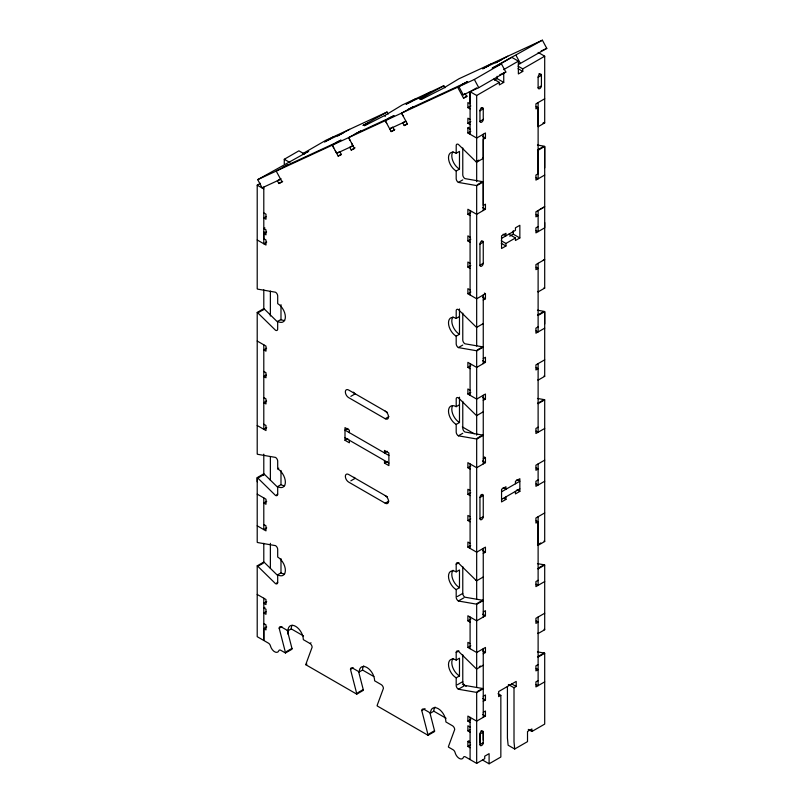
<?xml version="1.0" encoding="UTF-8"?>
<svg xmlns="http://www.w3.org/2000/svg" width="804" height="804" viewBox="0 0 804 804"><rect width="100%" height="100%" fill="white"/><g stroke="black" fill="none" stroke-linecap="round" stroke-linejoin="round"><path stroke-width="1.21" d="M287.319 630.436L291.952 648.406A3.105 1.789 60 0 1 292.053 649.19L285.46 652.989L280.837 650.315A3.105 1.789 60 0 0 279.078 650.315L278.144 651.793A6.211 3.588 60 0 1 271.109 647.722L270.184 645.18A3.105 1.789 60 0 0 268.425 643.15L257.21 636.678L257.21 565.845L263.792 562.046L263.792 543.303M276.596 583.011L277.692 582.377L277.692 574.78A10.864 6.271 60 0 0 285.37 570.348A10.864 6.271 60 0 0 277.692 557.041L277.692 549.433A3.105 1.789 60 0 0 275.501 545.635L257.833 542.579A3.105 1.799 60 0 1 257.21 542.318L257.21 477.616L263.792 473.817A3.105 1.789 60 0 1 264.416 474.28L277.661 487.284M276.596 494.782L277.692 494.148L277.692 486.551A10.864 6.271 60 0 0 285.37 482.109A10.864 6.271 60 0 0 277.692 468.812L277.692 461.205A3.105 1.789 60 0 0 275.501 457.406L257.833 454.35A3.095 1.789 60 0 1 257.21 454.089L257.21 312.434L263.792 308.635A3.126 1.799 60 0 1 264.416 309.098L277.661 322.102M266.717 626.959L263.792 628.648L263.792 640.476L263.792 598.236M263.792 231.532L263.792 238.708L265.983 239.974L265.983 245.039L257.21 239.974M476.671 87.877L470.089 91.686L470.089 103.837L467.888 102.57L467.888 107.635L470.089 108.902M476.671 181.684L476.671 95.485L499.344 82.39L499.344 84.922L503.736 82.39L503.736 73.084M479.958 742.826L479.958 734.022A2.332 1.347 -60 0 1 481.606 731.178A2.332 1.347 -60 0 1 483.254 732.122L483.254 742.996C483.465 744.504 480.48 747.137 479.958 744.896L479.958 734.022L483.254 732.122L483.254 740.042M537.454 398.452L544.077 399.608A3.126 1.799 60 0 1 544.7 399.859L544.7 541.514L538.117 545.313L538.117 516.721M536.238 106.55L538.117 107.635L538.117 173.775L535.926 175.041L535.926 180.106L544.7 175.041L544.7 146.449A3.115 1.799 60 0 0 544.077 146.187L537.454 145.042M537.806 379.93A3.115 1.799 60 0 0 538.117 380.141L544.7 376.332L544.7 311.63A3.126 1.799 60 0 0 544.077 311.369L537.454 310.223M544.7 222.557L544.7 227.833L535.926 232.899L535.926 227.833L538.117 226.567M538.117 52.401L544.7 56.21L544.7 122.922L538.117 126.72L538.117 102.57M260.446 183.292L257.21 185.161L257.21 288.907A3.105 1.799 60 0 0 257.833 289.169L275.501 292.224A3.105 1.789 60 0 1 277.692 296.023L277.692 303.631A10.864 6.271 60 0 1 285.37 316.937A10.864 6.271 60 0 1 277.692 321.369L277.651 329.409A3.105 1.789 60 0 1 275.501 330.233L257.833 312.907A3.126 1.799 60 0 0 257.21 312.434M483.254 210.517L483.254 181.925L476.671 185.724A3.105 1.799 60 0 0 476.038 185.473L458.38 182.407A3.105 1.789 60 0 1 456.19 178.609L456.19 171.011A10.864 6.271 60 0 1 448.501 157.705A10.864 6.271 60 0 1 456.19 153.273L456.22 145.222A3.105 1.789 60 0 1 458.38 144.398L476.038 161.735A3.126 1.799 60 0 0 476.671 162.197L483.254 158.398L483.254 134.248M462.772 313.148L462.772 339.991A3.105 1.789 60 0 0 464.963 343.79L482.621 346.846A3.105 1.799 60 0 1 483.254 347.107L476.671 350.906A3.105 1.799 60 0 0 476.038 350.655L458.38 347.589A3.105 1.789 60 0 1 456.19 343.79L456.19 336.183A10.864 6.271 60 0 1 448.501 322.886A10.864 6.271 60 0 1 456.19 318.444L456.22 310.404A3.105 1.789 60 0 1 458.38 309.58L476.038 326.916A3.115 1.799 60 0 0 476.671 327.379L483.254 323.58M462.772 401.377L462.772 428.22A3.105 1.789 60 0 0 464.963 432.019L482.621 435.085A3.105 1.799 60 0 1 483.254 435.336L476.671 439.135A3.105 1.799 60 0 0 476.038 438.883L458.38 435.818A3.105 1.789 60 0 1 456.19 432.019L456.19 424.422A10.864 6.271 60 0 1 448.501 411.115A10.864 6.271 60 0 1 456.19 406.683L456.22 398.643A3.105 1.789 60 0 1 458.38 397.809L476.038 415.145A3.115 1.799 60 0 0 476.671 415.618L483.254 411.809M388.131 114.078L387.036 112.027L362.986 125.464L368.413 122.992L364.564 125.514L366.433 124.791L385.97 114.831L402.171 105.033L443.818 85.777L444.913 87.827M443.818 85.777L419.768 99.204L425.195 96.741L421.346 99.254L423.226 98.53L442.753 88.581L458.953 78.772L542.388 40.2L546.79 48.391L518.399 64.551M284.274 163.926L284.274 159.272L298.907 150.82L304.545 154.087M280.616 179.282L262.124 187.834L257.722 179.634L308.676 151.283L302.505 154.137M302.585 153.745L325.761 140.358L387.036 112.027M333.298 136.871L324.514 141.946L329.972 139.172M339.76 134.64L337.559 135.906L349.599 129.333M286.053 165.785L288.254 164.518L276.214 171.091L282.114 182.005L278.847 183.513L277.38 180.779L281.038 178.669M335.62 142.871L341.067 140.097L332.293 145.162L338.172 156.087L341.429 154.579L339.961 151.845M414.844 99.173L406.06 104.239L411.517 101.465M352.494 145.735L349.75 147.323L351.217 150.057L354.474 148.549L348.604 137.625L360.644 131.042L358.453 132.308M421.306 96.942L419.105 98.209L431.145 91.636M388.593 118.369L394.05 115.595L385.277 120.67L391.146 131.585L394.412 130.077L392.945 127.354M278.847 183.513L282.686 181.292M405.648 121.133L402.724 122.821L404.191 125.555L407.457 124.047L401.578 113.123L413.618 106.55L411.427 107.816M491.425 63.757L482.651 68.832L488.108 66.049M335.228 150.619L336.695 153.353L339.63 151.665M497.897 61.526L495.696 62.792L507.736 56.22M462.179 84.35L467.637 81.576L457.637 87.204L257.722 179.634M338.172 156.087L341.097 154.398M351.217 150.057L355.056 147.835M497.153 65.797L511.786 57.345L518.369 61.144L518.369 73.948L522.751 71.405L522.751 68.873L544.7 56.21M474.35 79.475L501.425 63.848L505.827 72.048L478.762 87.666L463.265 94.832L458.863 86.641L474.35 79.475L478.762 87.666M501.425 63.848L492.179 68.129L542.388 40.2M392.603 127.173L389.679 128.861L405.99 121.314M391.146 131.585L394.804 129.474M404.191 125.555L407.115 123.866M503.736 69.596L518.369 61.144M463.265 94.832L465.214 93.706M494.52 80.109L497.153 78.591L503.736 82.39M457.637 87.204L463.516 98.128L467.174 96.018M265.983 216.708L263.792 217.974L265.983 219.241L265.983 214.176L263.792 212.909M467.888 107.635L470.812 105.947M264.888 227.904L263.792 228.537L265.983 229.803L265.983 234.868L263.792 233.602L266.616 231.974M479.958 110.801L483.254 108.902L481.274 107.656M538.117 77.224L541.414 75.325L539.434 74.189M470.089 119.464L467.888 118.198L467.888 123.263L470.812 121.575M266.717 242.084L263.792 243.773L263.792 187.061M470.089 215.583L467.888 214.316L467.888 209.251L476.671 214.316L485.445 209.251L485.445 204.186L483.254 205.452L483.254 139.313L485.445 138.047L485.445 132.982L476.671 138.047L467.888 132.982L467.888 127.906L468.983 127.273M467.888 132.982L470.812 131.293M544.7 98.771L535.926 103.837L535.926 108.902L538.117 107.635M456.19 153.273L459.476 151.373L459.476 169.111L456.19 171.011M476.038 161.735L478.782 160.147M542.971 123.092L544.077 122.459A3.126 1.799 60 0 0 544.7 122.922M458.38 182.407L462.772 179.875M477.134 184.84L482.621 181.674A3.105 1.799 60 0 1 483.254 181.925M542.971 146.82L537.494 149.996A3.115 1.799 60 0 1 538.117 150.247L544.7 146.449L544.7 167.895M257.833 312.907L263.32 309.731M277.692 321.369L280.988 319.469A10.864 6.271 60 0 0 284.636 320.505M467.888 214.316L470.812 212.628M266.616 348.263L263.792 349.891L265.983 351.167L265.983 346.092L257.21 341.027M470.089 237.13L467.888 235.863L467.888 240.929L470.812 239.24M479.958 244.094L483.254 242.195L483.254 263.31A2.332 1.347 -60 0 1 481.606 266.164A2.332 1.347 -60 0 1 479.958 265.209L479.958 244.094A2.332 1.347 -60 0 1 481.606 241.24A2.332 1.347 -60 0 1 483.254 242.195L481.305 241.069M539.434 209.754L544.7 206.718L535.926 211.784L535.926 216.849L538.117 215.583L536.238 214.497M501.475 238.426L515.454 230.356L515.454 227.823L519.846 225.291L519.846 237.964L515.454 240.496L515.454 237.964L508.872 234.165M266.265 375.076L263.792 376.503L265.983 377.769L265.983 372.704L263.792 371.438M509.746 236.185L513.264 234.165L519.846 237.964M501.244 240.738L505.947 243.451L515.454 237.964M470.089 263.31L467.888 262.044L467.888 267.109L470.812 265.421M505.947 243.451L505.947 245.984L501.555 248.516L501.555 235.853L505.947 233.311L505.947 235.853L503.123 234.225M479.958 265.209L483.254 263.31M266.616 401.065L263.792 402.693L265.983 403.96L265.983 398.884L263.792 397.618M470.089 289.922L467.888 288.656L467.888 293.721L470.812 292.033M483.254 300.053L485.445 298.786L485.445 293.721L476.671 298.786L467.888 293.721M543.052 260.466L544.7 259.511L535.926 264.576L535.926 269.652L538.117 268.385L536.238 267.29M266.717 427.607L263.792 429.296L263.792 344.826M456.19 318.444L459.476 316.545M350.845 396.352L355.237 393.819A4.653 2.683 60 0 1 353.428 392.161M456.19 336.183L459.476 334.283L459.476 308.947M544.7 175.041L544.7 288.103L538.117 291.902A3.115 1.799 60 0 1 537.494 291.44M458.38 347.589L462.772 345.057M477.134 350.011L482.621 346.846M542.971 312.002L537.494 315.168A3.126 1.799 60 0 1 538.117 315.429L544.7 311.63L544.7 324.012M257.21 481.747L257.21 477.616A3.105 1.789 60 0 1 257.833 478.078L263.32 474.913M277.692 468.812L278.787 468.179M347.931 428.442L345.006 430.13L388.905 455.476M483.254 358.554L485.445 357.288L485.445 362.353L476.671 367.418L467.888 362.353L467.888 367.418L470.812 365.73M538.117 326.876L535.926 328.143L535.926 333.208L544.7 328.143M349.378 432.673L349.378 430.14L344.996 427.607L344.996 440.28L347.81 438.652M387.508 412.452L348.655 390.02A4.653 2.683 60 0 0 345.358 391.92A4.653 2.683 60 0 0 348.655 397.618L385.227 418.733L388.885 416.623M277.692 486.551L280.988 484.641A10.864 6.271 60 0 0 284.636 485.686M266.717 501.314L263.792 503.002L265.983 504.269L265.983 499.194L257.21 494.128M470.089 390.231L467.888 388.965L467.888 394.03L470.812 392.342M456.19 406.683L459.476 404.784M544.7 359.82L535.926 364.885L535.926 369.961L538.117 368.684L536.238 367.599M387.317 451.315L384.493 452.953L384.493 450.411L388.885 452.953L388.885 465.616L384.493 463.084L384.493 460.551M483.254 400.362L485.445 399.096L485.445 394.03L476.671 399.096L467.888 394.03M266.717 527.916L263.792 529.605L263.792 497.927M350.845 480.822L355.237 478.29A4.653 2.683 60 0 1 354.021 477.325M384.493 463.084L387.317 461.456M456.19 424.422L459.476 422.522L459.476 397.176M458.38 435.818L462.772 433.286M477.134 438.25L482.621 435.085M542.971 400.241L537.494 403.407A3.126 1.799 60 0 1 538.117 403.658L544.7 399.859M257.21 565.845A3.105 1.789 60 0 1 257.833 566.317L263.32 563.152M387.508 496.922L348.655 474.491A4.653 2.683 60 0 0 345.358 476.39A4.653 2.683 60 0 0 348.655 482.088L385.227 503.214L388.885 501.093M277.692 574.78L280.988 572.88A10.864 6.271 60 0 0 284.636 573.915M484.35 456.963L485.445 457.597L485.445 462.662L476.671 467.727L467.888 462.662L467.888 467.727L470.712 466.099M483.254 458.863L485.445 457.597M538.117 427.185L535.926 428.452L535.926 433.517L544.7 428.452M266.717 601.623L263.792 603.312L265.983 604.578L265.983 599.503L257.21 594.437M264.888 607.321L263.792 607.955L265.983 609.221L265.983 614.286L263.772 613.01L265.963 611.743M470.089 490.54L467.888 489.274L467.888 494.339L470.712 492.711M479.958 497.505L483.254 495.606L483.254 516.721A2.332 1.347 -60 0 1 481.606 519.575A2.332 1.347 -60 0 1 479.958 518.62L479.958 497.505A2.332 1.347 -60 0 1 481.606 494.651A2.332 1.347 -60 0 1 483.254 495.606L481.305 494.48M544.7 460.129L535.926 465.194L535.926 470.27L538.117 468.993L536.238 467.908M501.555 491.797L519.846 481.234L516.922 479.546M501.555 499.395L519.846 488.842M285.46 652.989A3.105 1.789 60 0 0 285.37 652.205L279.189 628.246L281.933 626.668M470.089 516.721L467.888 515.454L467.888 520.52L470.712 518.892M538.117 479.978L535.926 481.244L535.926 486.309L544.7 481.244M505.947 496.862L505.947 499.395L501.555 501.927L501.555 489.264L505.947 486.732L505.947 489.264L503.123 487.636M515.454 483.767L515.454 481.234L519.846 478.702L519.846 491.375L515.454 493.907L515.454 491.375M479.958 518.62L483.254 516.721M279.189 628.246A3.105 1.789 60 0 1 281.39 626.979L287.973 630.778L291.259 628.879A10.864 6.271 60 0 1 292.123 625.301M286.465 651.572L291.952 648.406M470.089 543.333L467.888 542.067L467.888 547.132L470.712 545.504M287.973 630.778A10.864 6.271 60 0 1 295.651 626.346A10.864 6.271 60 0 1 303.329 639.652L309.912 643.451L311.017 642.818M544.7 512.922L535.926 517.987L535.926 523.062L538.117 521.796L538.117 585.352L536.167 584.227M462.772 566.629L462.772 593.402A3.105 1.789 60 0 0 464.963 597.201L482.621 600.256A3.105 1.799 60 0 1 483.254 600.518L476.671 604.317A3.105 1.799 60 0 0 476.038 604.065L458.38 601A3.105 1.789 60 0 1 456.19 597.201L456.19 589.603A10.864 6.271 60 0 1 448.501 576.297A10.864 6.271 60 0 1 456.19 571.865L456.19 564.257L458.933 562.669M483.254 553.464L485.445 552.197L485.445 547.132L476.671 552.197L467.888 547.132M456.19 571.865L459.476 569.956L459.476 587.694L456.19 589.603M358.604 671.591L363.247 689.561A3.105 1.789 60 0 1 363.338 690.345L356.755 694.143L305.842 664.747L306.937 664.114M539.685 543.584L540.78 542.951M483.254 576.991L476.671 580.789A3.105 1.789 60 0 1 476.038 580.327M457.285 596.568L462.772 593.402M458.38 601L463.868 597.834M356.755 694.143A3.105 1.789 60 0 0 356.664 693.37L350.484 669.4L353.227 667.822M477.134 603.432L482.621 600.256M538.59 567.956L544.077 564.78A3.105 1.789 60 0 1 544.7 565.041L544.7 629.743L538.117 633.552A3.105 1.799 60 0 1 537.645 633.21M350.484 669.4A3.105 1.789 60 0 1 352.675 668.134L359.257 671.943L362.554 670.044A10.864 6.271 60 0 1 363.8 665.903M544.7 565.041L538.117 568.84A3.105 1.789 60 0 0 537.494 568.589M483.254 611.965L485.445 610.698L485.445 615.764L476.671 620.829L467.888 615.764L467.888 620.829L470.812 619.14M538.117 580.287L535.926 581.553L535.926 586.619L544.7 581.553M357.76 692.736L363.247 689.561M462.772 654.788L462.772 681.631A3.105 1.789 60 0 0 464.963 685.43L482.621 688.495A3.105 1.799 60 0 1 483.254 688.747L476.671 692.545A3.105 1.799 60 0 0 476.038 692.294L458.38 689.239A3.105 1.789 60 0 1 456.19 685.43L456.19 677.832A10.864 6.271 60 0 1 448.501 664.526A10.864 6.271 60 0 1 456.19 660.094L456.19 652.486L458.933 650.908M470.089 643.642L467.888 642.376L467.888 647.441L470.812 645.753M456.19 660.094L459.476 658.195L459.476 675.933L456.19 677.832M544.7 613.231L535.926 618.296L535.926 623.371L538.117 622.105L536.238 621.02M483.254 653.773L485.445 652.506L485.445 647.441L476.671 652.506L467.888 647.441M479.335 666.657L480.43 666.024M483.254 665.22L476.671 669.029A3.105 1.789 60 0 1 476.038 668.556L458.38 651.22A3.105 1.789 60 0 0 456.19 652.486M457.285 684.797L462.772 681.631M458.38 689.239L463.868 686.063M429.899 712.756L434.532 730.725A3.105 1.789 60 0 1 434.622 731.499L428.04 735.298A3.105 1.789 60 0 0 427.949 734.524L421.768 710.565L425.055 708.666M421.768 710.565A3.105 1.789 60 0 1 423.959 709.299L430.542 713.098L433.838 711.198A10.864 6.271 60 0 1 435.085 707.068M477.134 691.661L482.621 688.495M538.59 656.185L544.077 653.019A3.105 1.789 60 0 1 544.7 653.27L544.7 724.102L531.896 731.489L528.278 729.399M544.7 653.27L538.117 657.069A3.105 1.789 60 0 0 537.494 656.818M483.254 696.224L485.445 694.957L485.445 700.023L483.254 701.289M538.117 664.546L535.926 665.812L535.926 670.888L538.117 669.611L536.238 668.526M429.045 733.891L434.532 730.725M482.521 760.001L489.103 763.8L500.842 757.026L500.842 695.359L498.651 696.626L498.651 691.561L516.208 681.42L516.208 686.495L514.007 687.762L508.369 684.495M483.254 712.274L485.445 711.007L485.445 716.073L476.671 721.138L467.888 716.073L467.888 721.138L470.812 719.449M538.117 680.596L535.926 681.862L535.926 686.928L544.7 681.862M470.089 727.057L467.888 725.791L467.888 730.856L470.089 729.59M470.089 747.75L467.888 746.484L467.888 741.419L468.983 740.785M467.888 746.484L470.631 744.896M479.958 744.584L483.254 742.685M430.542 713.098A10.864 6.271 60 0 1 438.23 708.666A10.864 6.271 60 0 1 445.908 721.962L452.491 725.771A3.105 1.789 60 0 1 454.682 729.57L448.501 746.393A3.095 1.789 60 0 0 448.411 747.067L453.044 749.74A3.105 1.789 60 0 1 455.114 752.624A6.211 3.588 60 0 0 459.245 758.393A6.211 3.588 60 0 0 463.385 757.398A3.105 1.789 60 0 1 465.456 756.906L476.671 763.378L484.711 758.735L484.711 756.202L489.103 753.66L489.103 763.8M507.424 686.415L507.424 738.022L508.128 745.218L514.711 749.016L527.514 741.63L527.514 731.489L531.896 728.957L531.896 731.489M326.705 140.68L343.017 133.132M408.251 102.972L424.562 95.435M484.842 67.556L501.153 60.019M282.817 167.282L338.876 141.363M355.187 133.816L391.86 116.861M408.171 109.324L464.23 83.405M541.203 50.974L546.79 48.391M499.666 74.893L505.827 72.048M336.695 153.353L353.006 145.815L351.539 143.082M463.516 98.128L466.772 96.621L465.305 93.887M468.893 92.239L470.089 91.686L476.671 95.485M482.621 181.674L464.963 178.609A3.105 1.789 60 0 1 462.772 174.81L462.772 147.966M537.454 563.634L544.077 564.78M537.454 651.873L544.077 653.019M538.941 73.787L541.414 75.214L541.414 85.887L538.117 87.787L538.117 77.114A2.332 1.347 -60 0 1 539.765 74.269A2.332 1.347 -60 0 1 541.414 75.214M518.057 66.159L522.751 68.873M518.057 68.692L522.751 71.405M493.706 79.134L499.344 82.39M467.888 123.263L470.089 124.53M467.888 127.906L470.089 129.183M482.621 136.419L485.445 138.047M536.167 177.714L538.117 178.84L538.117 150.247M536.167 230.507L538.117 231.632L538.117 210.517M482.521 207.563L485.445 209.251M501.244 243.27L505.947 245.984M467.888 240.929L470.089 242.195M284.274 159.272L289.922 162.529M467.888 267.109L470.089 268.375M484.35 293.088L485.445 293.721M482.521 297.098L485.445 298.786M536.167 330.816L538.117 331.941L538.117 263.31M257.21 185.161L263.792 188.96M482.621 360.725L485.445 362.353M467.888 367.418L470.089 368.684M482.621 397.467L485.445 399.096M536.167 431.125L538.117 432.25L538.117 363.619M462.31 426.904L474.209 433.778M536.167 483.918L538.117 485.043L538.117 463.928M482.521 460.973L485.445 462.662M517.022 489.747L519.846 491.375M467.888 467.727L470.089 468.993M504.068 498.309L505.947 499.395M536.238 520.711L538.117 521.796M467.888 494.339L470.089 495.606M345.006 437.738L388.905 463.074M344.996 440.28L349.378 442.813L349.378 440.28M467.888 520.52L470.089 521.796M263.792 424.231L265.983 425.497L265.983 430.562L257.21 425.497M482.521 550.509L485.445 552.197M482.621 614.135L485.445 615.764M467.888 620.829L470.089 622.105M263.792 524.54L265.983 525.806L265.983 530.871L257.21 525.806M482.621 650.878L485.445 652.506M536.167 684.536L538.117 685.661L538.117 617.03M511.505 683.772L516.208 686.495M498.018 693.731L500.842 695.359M462.411 684.194L466.149 686.355M482.621 698.395L485.445 700.023M482.521 714.384L485.445 716.073M467.888 721.138L470.089 722.414M481.053 730.856L483.254 732.122M291.259 628.879L303.55 635.974M362.554 670.044L373.82 676.546M433.838 711.198L446.13 718.294M467.888 730.856L470.109 732.132M263.772 623.572L265.983 624.849L265.983 629.914L263.792 628.648M467.888 741.419L470.109 742.695M428.04 735.298L377.126 705.902A3.105 1.789 60 0 1 377.217 705.239L383.397 688.415A3.105 1.789 60 0 0 381.207 684.606L374.624 680.807A10.864 6.271 60 0 0 366.936 667.501A10.864 6.271 60 0 0 359.257 671.943M476.038 580.327L458.38 562.991A3.105 1.789 60 0 0 456.19 564.257M257.833 478.078L275.501 495.415A3.105 1.789 60 0 0 277.692 494.148M277.661 575.513L264.416 562.509A3.105 1.789 60 0 0 263.792 562.046M257.833 566.317L275.501 583.644A3.105 1.789 60 0 0 277.692 582.377M401.578 113.123L403.055 115.856M385.277 120.67L386.744 123.394M348.604 137.625L350.072 140.348M332.293 145.162L333.76 147.896M516.047 55.406L520.459 63.596M420.864 98.49L421.417 99.515M384.724 115.454L385.267 116.479M364.081 124.741L364.634 125.766M514.711 749.016L514.007 741.821L514.007 687.762M513.264 230.708L513.264 234.165M497.153 76.259L497.153 78.591M483.254 294.988L483.254 363.619M483.254 395.297L483.254 463.928M483.254 548.398L483.254 617.03M483.254 648.707L483.254 717.339M476.671 185.724L476.671 346.042M476.671 350.906L476.671 435.145M476.671 439.135L476.671 599.452M476.671 604.317L476.671 687.43M476.671 692.545L476.671 763.378M470.089 91.686L470.089 134.248M470.089 210.517L470.089 294.988M470.089 363.619L470.089 395.297M470.089 463.928L470.089 548.398M470.089 617.03L470.089 648.707M470.089 717.339L470.089 759.579M287.963 630.416L287.963 634.125M280.988 304.686L280.988 320.012M280.988 470.451L280.988 484.641M280.988 558.69L280.988 572.88M270.375 291.118L270.375 316.032M270.375 456.702L270.375 480.35M270.375 543.353L270.375 568.327M263.792 289.812L263.792 309.741M263.792 454.149L263.792 475.305M541.414 85.777A2.332 1.347 -60 0 1 539.765 88.621A2.332 1.347 -60 0 1 538.117 87.676M483.254 119.354A2.332 1.347 -60 0 1 481.606 122.198A2.332 1.347 -60 0 1 479.958 121.253M483.254 158.398A3.126 1.799 60 0 1 482.621 157.936M459.476 169.111A10.864 6.271 60 0 1 452.722 160.559A10.864 6.271 60 0 1 453.044 151.675M459.476 334.283A10.864 6.271 60 0 1 452.722 325.741A10.864 6.271 60 0 1 453.044 316.856M459.476 422.522A10.864 6.271 60 0 1 452.441 406.03M309.912 643.451A3.105 1.789 60 0 1 312.113 647.25L305.932 664.074A3.105 1.789 60 0 0 305.842 664.747M459.476 675.933A10.864 6.271 60 0 1 452.722 667.38A10.864 6.271 60 0 1 453.044 658.496M459.476 587.694A10.864 6.271 60 0 1 452.722 579.151A10.864 6.271 60 0 1 453.044 570.267M385.227 411.135A4.653 2.683 60 0 1 388.523 416.834A4.653 2.683 60 0 1 385.227 418.743M385.227 495.606A4.653 2.683 60 0 1 388.523 501.304A4.653 2.683 60 0 1 385.227 503.214M544.7 288.103A3.115 1.799 60 0 1 544.077 287.631M544.7 376.332A3.115 1.799 60 0 1 544.077 375.87M544.7 541.514A3.095 1.789 60 0 1 544.077 541.042M538.117 545.313A3.095 1.789 60 0 1 537.494 544.851M544.7 629.743A3.105 1.799 60 0 1 544.077 629.281M483.254 119.464L479.958 121.364L479.958 110.691A2.332 1.347 -60 0 1 481.606 107.836A2.332 1.347 -60 0 1 483.254 108.791L483.254 119.464"/></g></svg>
